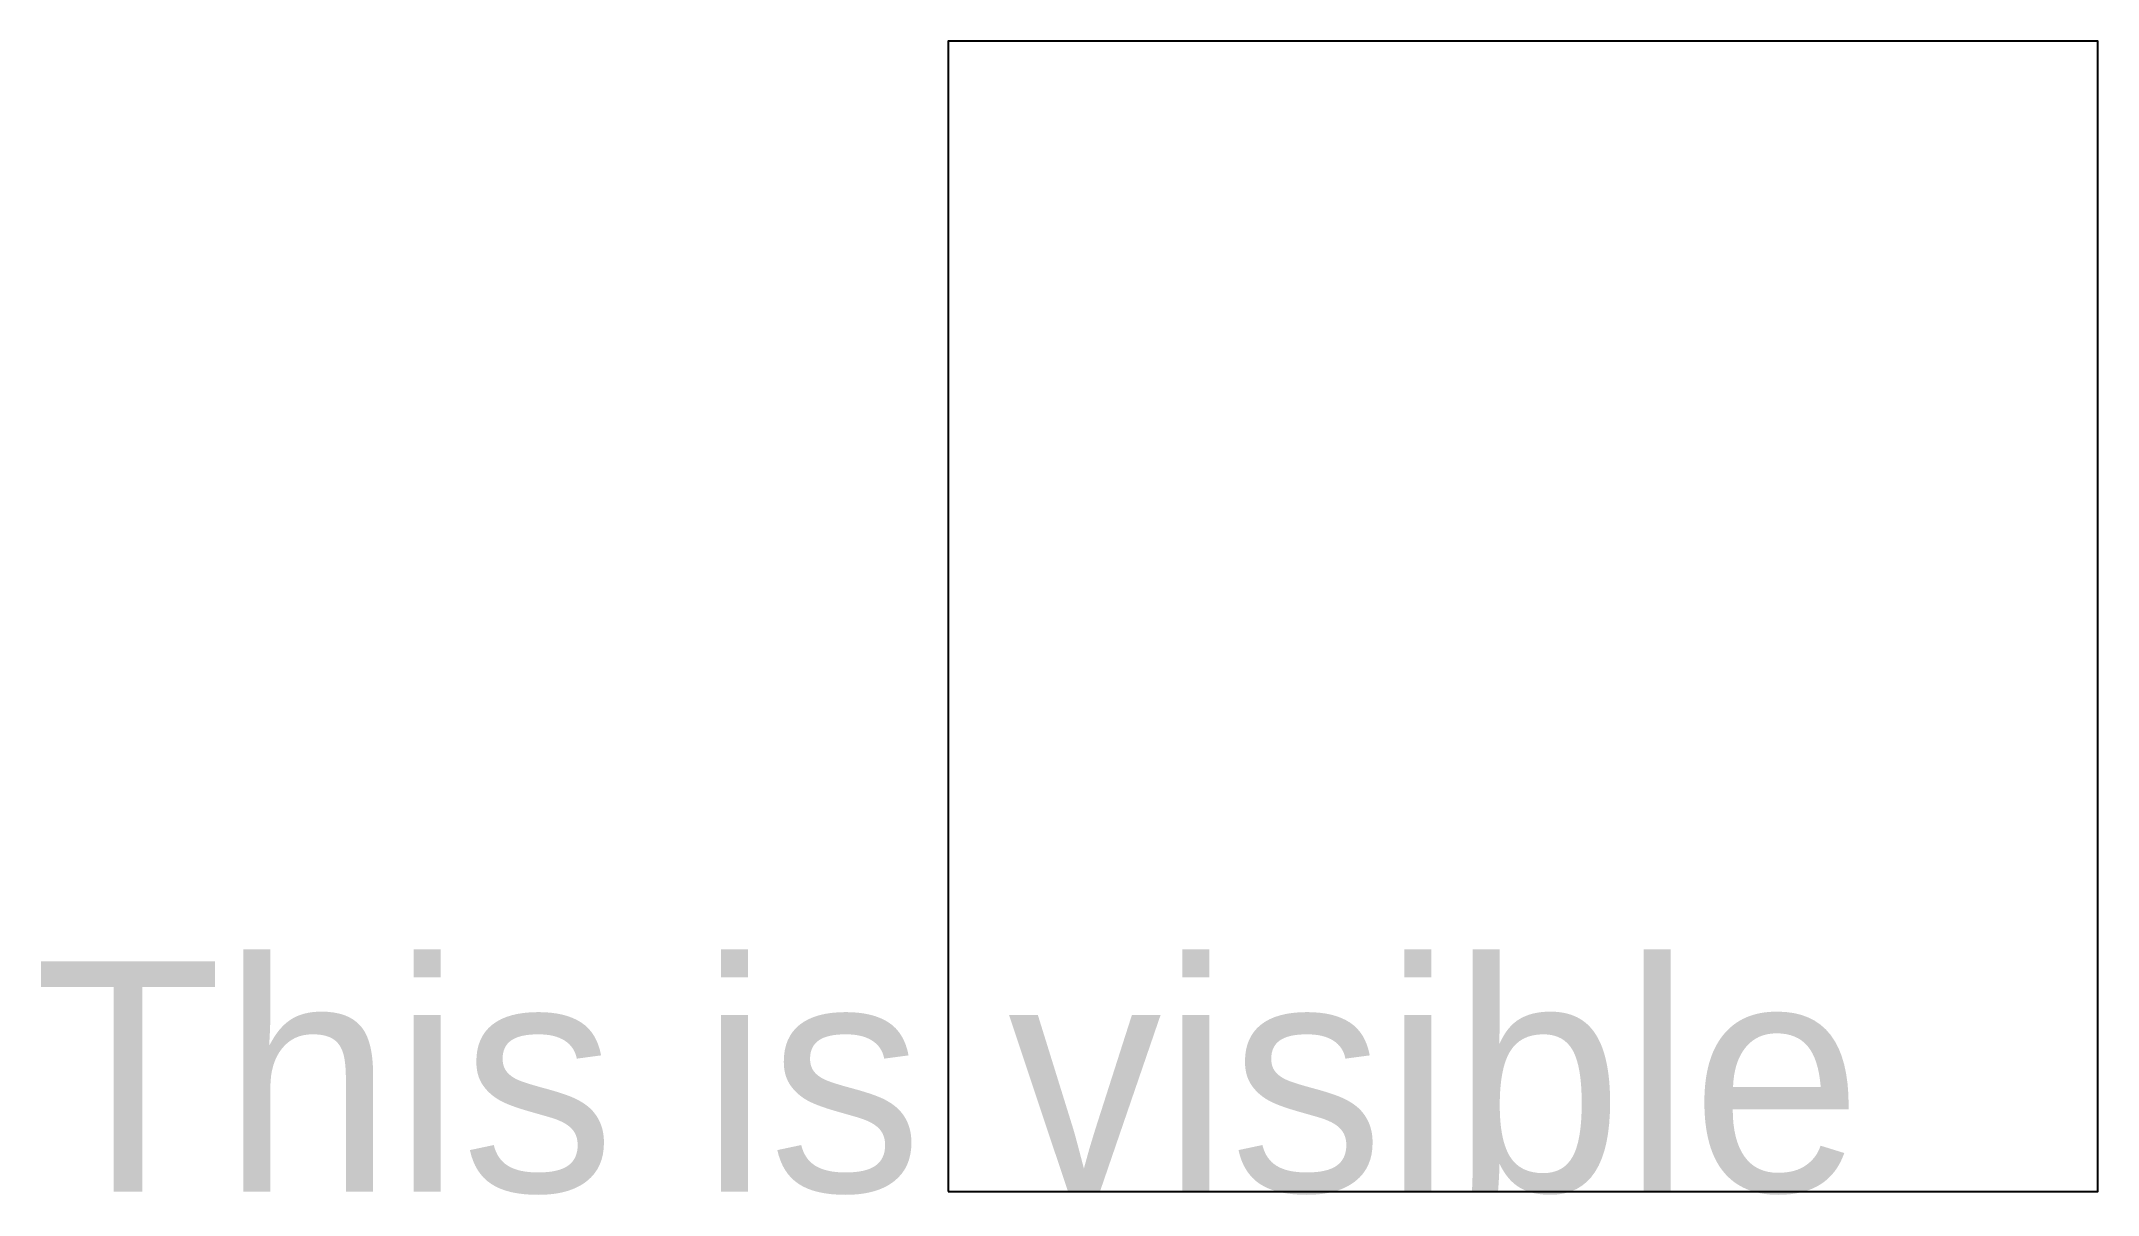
# Model space of a CAD drawing. Extents: x -7.9 to 10, y 0 to 10.
import ezdxf
from ezdxf.enums import TextEntityAlignment as Align

# ---------------------------------------------------------------- set-up
doc = ezdxf.new("R2010")
doc.units = 0
doc.layers.get('0').update_dxf_attribs({"linetype": 'CONTINUOUS'})

# ---------------------------------------------------------------- blocks, each defined once
blk = doc.blocks.new('VISIBILITY_TEST')
blk.add_lwpolyline([(0, 0), (10, 0), (10, 10), (0, 10)], close=True)
blk.add_attdef('VISIBLE', text='', height=2).set_placement((0, 0), align=Align.CENTER)
at = {"flags": 1}
blk.add_attdef('HIDDEN', text='', height=2, dxfattribs=at).set_placement((0, 0), align=Align.CENTER)

msp = doc.modelspace()

# ---------------------------------------------------------------- block references
msp.add_blockref('VISIBILITY_TEST', (0, 0)).add_auto_attribs({'VISIBLE': 'This is visible'})

doc.saveas('drawing.dxf')
